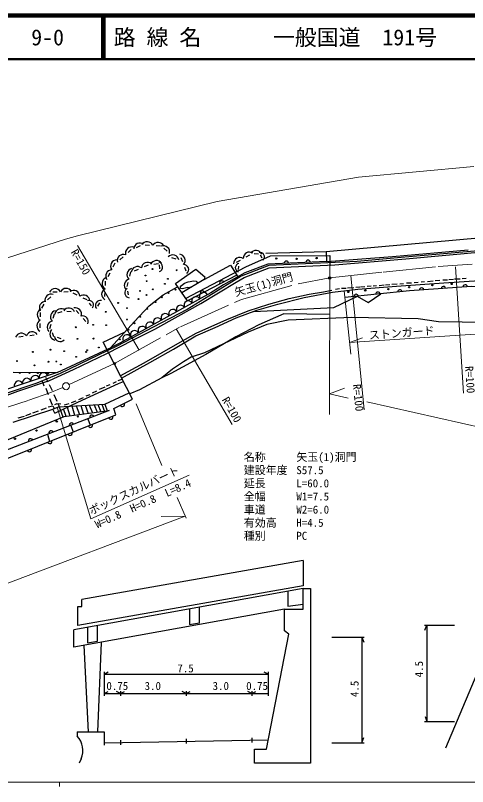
# Model space of a CAD drawing. Units: millimetres, scale not verified. Extents: x 40000 to 680000, y 20000 to 380000.
# Drawn here: x 157905 to 261203, y 204000 to 380000 of the extents above; entities that cross this region are included whole.
import ezdxf
from ezdxf.enums import TextEntityAlignment as Align

# ---------------------------------------------------------------- set-up
doc = ezdxf.new("R2010")
doc.units = ezdxf.units.MM
doc.header["$LTSCALE"] = 1000
doc.header["$PDMODE"] = 32
doc.header["$PDSIZE"] = 500
doc.linetypes.add('CHAIN', pattern=[18.5, 12, -1.5, 3.5, -1.5])
for name, color, linetype, lineweight in [('M-BGD', 7, 'Continuous', 25), ('M-BMK', 2, 'CHAIN', 13), ('M-BMK-SRVR', 3, 'Continuous', 13), ('M-STR-HTXT', 7, 'Continuous', 13), ('M-TTL', 2, 'Continuous', 140), ('M-TTL-BAND', 7, 'Continuous', 13), ('M-TTL-LINE', 7, 'Continuous', 50), ('M-TTL-TXT', 7, 'Continuous', 50)]:
    doc.layers.add(name, color=color, linetype=linetype, lineweight=lineweight)
doc.layers.add('M-OTRS', color=6, linetype='Continuous')
doc.styles.add('ＭＳ ゴシック', font='')
doc.styles.get('ＭＳ ゴシック').set_extended_font_data('MS Gothic')

msp = doc.modelspace()

# ---------------------------------------------------------------- linework, layer by layer
at = {"layer": 'M-BGD'}
for p, q in [((264567, 329264), (228887, 326071)), ((185596, 327018), (186496, 327455)), ((187551, 327639), (188550, 327578)), ((190047, 327488), (191045, 327427)), ((183628, 325896), (184367, 326570)), ((191795, 326844), (192536, 326172)), ((212435, 325655), (213432, 325575)), ((228887, 326071), (215119, 325701)), ((229017, 323847), (228946, 326073)), ((244020, 324984), (261305, 326511)), ((264550, 326373), (246872, 324800)), ((247106, 324454), (267260, 326259)), ((181781, 324211), (182520, 324885)), ((193558, 324714), (194522, 324448)), ((195715, 324780), (196068, 323845)), ((208417, 323679), (209289, 324168)), ((210517, 322619), (216163, 325118)), ((210598, 324901), (211471, 325389)), ((213834, 325361), (214203, 324678)), ((229017, 323847), (215550, 323245)), ((216163, 325118), (229700, 325188)), ((229017, 323847), (244020, 324984)), ((229700, 325188), (229740, 322829)), ((230862, 323043), (247106, 324454)), ((246872, 324800), (235950, 323828)), ((180251, 322625), (180702, 323518)), ((187382, 322659), (188304, 323046)), ((189562, 323244), (190557, 323352)), ((190759, 323049), (190790, 322178)), ((194453, 318807), (199150, 322116)), ((196563, 322536), (196868, 321725)), ((196773, 315424), (210517, 322619)), ((199150, 322116), (201186, 320311)), ((201047, 319756), (207064, 322972)), ((207064, 322972), (208699, 320337)), ((208861, 322025), (208922, 322799)), ((215773, 322903), (209502, 320473)), ((210130, 320174), (215845, 322418)), ((215550, 323245), (210326, 321260)), ((235950, 323828), (215773, 322903)), ((215845, 322418), (230862, 323043)), ((179123, 320394), (179574, 321287)), ((184021, 320527), (184269, 321495)), ((185077, 321691), (185999, 322078)), ((208462, 320738), (197183, 314827)), ((209502, 320473), (202121, 315891)), ((210326, 321260), (205467, 318506)), ((178451, 318367), (178499, 319366)), ((183401, 318105), (183649, 319073)), ((197183, 314827), (194453, 318807)), ((195879, 318394), (196551, 318857)), ((201047, 319756), (195908, 316686)), ((196551, 318857), (197337, 319227)), ((197337, 319227), (198679, 319436)), ((198679, 319436), (199212, 319320)), ((199212, 319320), (199443, 319019)), ((199443, 319019), (199443, 318903)), ((199443, 318903), (199443, 318797)), ((200295, 314227), (208371, 319109)), ((201186, 320311), (201047, 319756)), ((208371, 319109), (210130, 320174)), ((243928, 318628), (245107, 318721)), ((244948, 318175), (255766, 318962)), ((245695, 318774), (246585, 318843)), ((247222, 318947), (248367, 318993)), ((248980, 319040), (249941, 319086)), ((250612, 319225), (251364, 319236)), ((252012, 319283), (253342, 319422)), ((253759, 319479), (254869, 319572)), ((255540, 319618), (256593, 319665)), ((255766, 318962), (263957, 319517)), ((256952, 319699), (257958, 319826)), ((258213, 319850), (259485, 319896)), ((259948, 319977), (260874, 320035)), ((166479, 316878), (167478, 316903)), ((168978, 316942), (169978, 316967)), ((178332, 315870), (178380, 316868)), ((183729, 316209), (183558, 317065)), ((191650, 316204), (194950, 318083)), ((195602, 318024), (195879, 318394)), ((195625, 317677), (195602, 318024)), ((196041, 317585), (195625, 317677)), ((197291, 317885), (196041, 317585)), ((197291, 317885), (198181, 318044)), ((205467, 318506), (202575, 316678)), ((223834, 315606), (230359, 316833)), ((225008, 316379), (228271, 316934)), ((228271, 316934), (230214, 317304)), ((230359, 316833), (236132, 317492)), ((231024, 317513), (231927, 317675)), ((232436, 317767), (233477, 317767)), ((233755, 317790), (235212, 317906)), ((235698, 317998), (236555, 318068)), ((236132, 317492), (244948, 318175)), ((236763, 318068), (237735, 318160)), ((238295, 318183), (239159, 318252)), ((239610, 318287), (240416, 318351)), ((240970, 318394), (242115, 318485)), ((242452, 318511), (242461, 318512)), ((242461, 318512), (243454, 318557)), ((165234, 315124), (165969, 315802)), ((171045, 316656), (171947, 316225)), ((173301, 315579), (174204, 315148)), ((202575, 316678), (181749, 305201)), ((188434, 313751), (191650, 316204)), ((202121, 315891), (197146, 312860)), ((215776, 314134), (220450, 315407)), ((217887, 314126), (223834, 315606)), ((220450, 315407), (225008, 316379)), ((230645, 313321), (235897, 315879)), ((236008, 315890), (238466, 314478)), ((238466, 314478), (241415, 316444)), ((163974, 313219), (164499, 314071)), ((174740, 314366), (175192, 313725)), ((176749, 313671), (177221, 314397)), ((185148, 310118), (188434, 313751)), ((195066, 311334), (200295, 314227)), ((211078, 312607), (215776, 314134)), ((212354, 312446), (230645, 313321)), ((213086, 312714), (217887, 314126)), ((163624, 311197), (163662, 312197)), ((166537, 310932), (166833, 311887)), ((167621, 312098), (168555, 312455)), ((169681, 312513), (170677, 312424)), ((171753, 312689), (172416, 311941)), ((197146, 312860), (189394, 308834)), ((206196, 310617), (211078, 312607)), ((208319, 310967), (213086, 312714)), ((219197, 311858), (213551, 309405)), ((229749, 311765), (219197, 311858)), ((173377, 310857), (173994, 310160)), ((179664, 304171), (185148, 310118)), ((189790, 308419), (195066, 311334)), ((199231, 307447), (206196, 310617)), ((203552, 308769), (208319, 310967)), ((220192, 310412), (215379, 309440)), ((234770, 311060), (220192, 310412)), ((249903, 310782), (234770, 311060)), ((254577, 310042), (249903, 310782)), ((266702, 309903), (254577, 310042)), ((163531, 308699), (163568, 309699)), ((165797, 308544), (166093, 309499)), ((189394, 308834), (181087, 304530)), ((184908, 305989), (189790, 308419)), ((199133, 306837), (203552, 308769)), ((213551, 309405), (208276, 306675)), ((215379, 309440), (211075, 307681)), ((158684, 306650), (159676, 306776)), ((161164, 306965), (162156, 307092)), ((166714, 306617), (166408, 307569)), ((168386, 306179), (167510, 306496)), ((177949, 305460), (182854, 307728)), ((194031, 303829), (199133, 306837)), ((195529, 305434), (199231, 307447)), ((211075, 307681), (201126, 302961)), ((208276, 306675), (201426, 302602)), ((181087, 304530), (168129, 298306)), ((184659, 292409), (177949, 305460)), ((178799, 302819), (184908, 305989)), ((181749, 305201), (179664, 304171)), ((187291, 300725), (195529, 305434)), ((167446, 298479), (179085, 303871)), ((171210, 299209), (178799, 302819)), ((179085, 303871), (179664, 304171)), ((188651, 300751), (194031, 303829)), ((201126, 302961), (198071, 301989)), ((201426, 302602), (193420, 298298)), ((196313, 300971), (193814, 299259)), ((198071, 301989), (196313, 300971)), ((165702, 296664), (171210, 299209)), ((181842, 297752), (187291, 300725)), ((182173, 297245), (188651, 300751)), ((193814, 299259), (191361, 297269)), ((157404, 298618), (167446, 298479)), ((168129, 298306), (162784, 296107)), ((193420, 298298), (191361, 297269)), ((162784, 296107), (155310, 293562)), ((158460, 294211), (165702, 296664)), ((163921, 296734), (164418, 295473)), ((165390, 296294), (164846, 297381)), ((166350, 294304), (165702, 295727)), ((172181, 291770), (181437, 296005)), ((178709, 295461), (179589, 295785)), ((180237, 296063), (180977, 296433)), ((181347, 296664), (182299, 297000)), ((181437, 296005), (182564, 296485)), ((191361, 297269), (186270, 294538)), ((151310, 291643), (158460, 294211)), ((164881, 294929), (165413, 293506)), ((175516, 293887), (176534, 294304)), ((177090, 294674), (178432, 295230)), ((186270, 294538), (184026, 293641)), ((165679, 292592), (166316, 291134)), ((167415, 291863), (166790, 293390)), ((172369, 292314), (173434, 292823)), ((174082, 293147), (175007, 293517)), ((178360, 291284), (183905, 293875)), ((180416, 290292), (184659, 292409)), ((163764, 289977), (165002, 290463)), ((165407, 290671), (166437, 290879)), ((166437, 290879), (166787, 290270)), ((166492, 290139), (167742, 290694)), ((167380, 291377), (166801, 291122)), ((166882, 289231), (172181, 291770)), ((168282, 291273), (167380, 291377)), ((168834, 288344), (167637, 291429)), ((167742, 290694), (178360, 291284)), ((169130, 291111), (170148, 291435)), ((169736, 290599), (170364, 288606)), ((170703, 291666), (171768, 292036)), ((170782, 290863), (171437, 288751)), ((171781, 290919), (172522, 288897)), ((172822, 290977), (173496, 289029)), ((173804, 291031), (174530, 289169)), ((174789, 291086), (175513, 289302)), ((175892, 291147), (176604, 289449)), ((176758, 291195), (177402, 289520)), ((177659, 291245), (178281, 289636)), ((178360, 291284), (178830, 289750)), ((154037, 278121), (180879, 288811)), ((179311, 289815), (155472, 280620)), ((157421, 287177), (166492, 290139)), ((160294, 288670), (161508, 289156)), ((161879, 289294), (163198, 289780)), ((166460, 290122), (166457, 290128)), ((166882, 289231), (166458, 290128)), ((169486, 288487), (168917, 290206)), ((169037, 288427), (179311, 289815)), ((180879, 288811), (180416, 290292)), ((154969, 282688), (169037, 288427)), ((158558, 288137), (159958, 288565)), ((174473, 287949), (174977, 286461)), ((170573, 286445), (171077, 284907)), ((165254, 284393), (165664, 282752)), ((223626, 255592), (173065, 246670)), ((223626, 255592), (223626, 249853)), ((223640, 249230), (171273, 239745)), ((223626, 249853), (172162, 240771)), ((220134, 248595), (220134, 245138)), ((223640, 244507), (223640, 249230)), ((223640, 249230), (225339, 249230)), ((225339, 249230), (225339, 209329)), ((173065, 245127), (173065, 246670)), ((172162, 240771), (172162, 245127)), ((172162, 245127), (173065, 245127)), ((199992, 241409), (199992, 244947)), ((220134, 245138), (223640, 245668)), ((219390, 244507), (171273, 235792)), ((197655, 244523), (197655, 240982)), ((219390, 244507), (223640, 244507)), ((219390, 239510), (219390, 244507)), ((197655, 240982), (199992, 241409)), ((171273, 235792), (171273, 239745)), ((174340, 240301), (174340, 236787)), ((176677, 237213), (176677, 240724)), ((220346, 238767), (219390, 239510)), ((251354, 240835), (258217, 240835)), ((251436, 239725), (251912, 240835)), ((251912, 240835), (251912, 218868)), ((215258, 212517), (220346, 238767)), ((230208, 238122), (237561, 238122)), ((237025, 238122), (237025, 214015)), ((237025, 238122), (237462, 236923)), ((173543, 236204), (174544, 216460)), ((174340, 236787), (176677, 237213)), ((177466, 236914), (176639, 216460)), ((265690, 235460), (256191, 212754)), ((178178, 230202), (178178, 224677)), ((178178, 229666), (179091, 230175)), ((178178, 229666), (215678, 229666)), ((215678, 229666), (214757, 230138)), ((215678, 230202), (215678, 224677)), ((178178, 225213), (179091, 225722)), ((181928, 225213), (181007, 225684)), ((181928, 225749), (181928, 224677)), ((181928, 225213), (182841, 225722)), ((196928, 225213), (196007, 225684)), ((196928, 225749), (196928, 224677)), ((196928, 225213), (197841, 225722)), ((211928, 225213), (211007, 225684)), ((211928, 225749), (211928, 224677)), ((211928, 225213), (212841, 225722)), ((178178, 225213), (215678, 225213)), ((251354, 218868), (258217, 218868)), ((251504, 219987), (251912, 218868)), ((172016, 216460), (178178, 216460)), ((172016, 216460), (172016, 215480)), ((178178, 216460), (178178, 214015)), ((196925, 214871), (196925, 213799)), ((211928, 215127), (211928, 214055)), ((237025, 214015), (237534, 215204)), ((178178, 214015), (215673, 214655)), ((178178, 214015), (215673, 214655)), ((178178, 214551), (178178, 213479)), ((181928, 214615), (181928, 213543)), ((230208, 214015), (237561, 214015)), ((212526, 209329), (212526, 212517)), ((212526, 212517), (215258, 212517)), ((172959, 210340), (172483, 209329)), ((225339, 209329), (212526, 209329))]:
    msp.add_line(p, q, dxfattribs=at)
for points in [[(273415, 318085), (262060, 318132), (247945, 317113), (233142, 315596)], [(167446, 298479), (147547, 291908), (143751, 294029)]]:
    msp.add_lwpolyline(points, dxfattribs=at)
for centre, radius in [((217501, 324518), 150), ((222152, 324449), 150), ((226710, 324611), 150), ((189233, 322117), 100), ((187613, 320636), 100), ((194740, 321839), 100), ((187891, 319340), 100), ((192056, 318739), 100), ((192750, 319896), 100), ((253170, 318444), 150), ((257555, 318710), 150), ((186363, 317119), 100), ((189325, 317489), 100), ((194460, 317408), 100), ((233976, 316905), 150), ((237829, 317241), 150), ((243116, 317518), 150), ((247848, 317970), 150), ((185993, 315268), 100), ((187844, 316193), 100), ((191383, 315673), 100), ((192863, 316645), 100), ((181365, 314388), 100), ((183402, 313185), 100), ((189925, 314562), 100), ((178542, 312352), 100), ((188027, 313035), 100), ((183402, 310594), 100), ((185112, 309749), 100), ((186431, 311230), 100), ((171693, 308835), 100), ((175673, 309390), 100), ((178635, 309298), 100), ((183747, 308245), 100), ((172063, 306197), 100), ((175766, 306243), 100), ((181757, 306070), 100), ((161882, 303189), 100), ((165908, 303698), 100), ((169055, 303374), 100), ((174053, 303189), 100), ((174285, 303606), 100), ((176969, 304207), 100), ((158273, 301107), 100), ((165446, 300968), 100), ((167251, 301014), 100), ((171786, 302078), 100), ((162252, 300135), 100), ((168269, 300320), 100), ((158941, 298388), 100), ((161140, 298411), 100), ((163060, 298342), 100), ((165420, 298272), 100), ((167335, 287333), 150), ((172171, 288467), 150), ((162730, 285251), 150), ((157802, 283377), 150)]:
    msp.add_circle(centre, radius, dxfattribs=at)
for centre, radius, start, end in [((186337, 326637), 1417, 53.95951, 177.81454), ((188010, 326943), 1417, 24.60426, 148.45928), ((190506, 326792), 1417, 24.60426, 148.45928), ((191718, 326014), 1417, 345.86519, 109.72022), ((184447, 325740), 1417, 70.45294, 194.30796), ((211360, 324563), 1417, 57.32131, 181.17634), ((212880, 324951), 1417, 23.49857, 147.35359), ((213796, 324899), 1003, 312.99978, 103.78625), ((181072, 322770), 1417, 91.24461, 215.09964), ((182600, 324055), 1417, 70.45294, 194.30796), ((190131, 322635), 1417, 34.27593, 158.13096), ((193863, 323938), 1417, 12.65033, 136.50535), ((195268, 324077), 1417, 318.74691, 82.60194), ((209179, 323342), 1417, 57.32131, 181.17634), ((219786, 323435), 500, 2.5579, 182.5579), ((224781, 323658), 500, 2.5579, 182.5579), ((184791, 320846), 1417, 103.7079, 227.56293), ((185796, 321270), 1417, 50.85489, 174.70992), ((188101, 322238), 1417, 50.85489, 174.70992), ((190358, 322599), 1167, 292.98251, 71.10831), ((196335, 321987), 1156, 311.24093, 90.10792), ((209143, 322392), 1003, 100.06899, 250.85546), ((179943, 320540), 1417, 91.24461, 215.09964), ((179141, 318834), 1417, 115.34618, 239.2012), ((184171, 318424), 1417, 103.7079, 227.56293), ((205037, 318943), 500, 27.6579, 207.6579), ((166996, 316224), 1417, 29.54129, 153.39631), ((169495, 316288), 1417, 29.54129, 153.39631), ((171209, 315839), 1417, 2.55862, 126.41364), ((179022, 316337), 1417, 115.34618, 239.2012), ((184053, 316719), 1167, 122.24703, 260.37283), ((200608, 316622), 500, 27.6579, 207.6579), ((240738, 316375), 500, 5.8515, 185.8515), ((245712, 316885), 500, 5.8515, 185.8515), ((250693, 317312), 500, 4.12567, 184.12567), ((255680, 317671), 500, 4.12567, 184.12567), ((260667, 318031), 500, 4.12567, 184.12567), ((166053, 314973), 1417, 70.73518, 194.59021), ((173465, 314762), 1417, 2.55862, 126.41364), ((199168, 314801), 1000, 28.85965, 208.85965), ((200920, 315766), 1000, 28.85965, 208.85965), ((235764, 315865), 500, 5.8515, 185.8515), ((164804, 313296), 1417, 86.46498, 210.32001), ((171586, 311873), 1417, 339.6251, 103.48013), ((174749, 313893), 1015, 320.30126, 110.03161), ((177325, 313812), 1156, 77.54263, 216.40963), ((195665, 312870), 1000, 28.85965, 208.85965), ((197417, 313836), 1000, 28.85965, 208.85965), ((164309, 311672), 1417, 115.93159, 239.78661), ((167322, 311212), 1417, 100.85641, 224.71144), ((168326, 311654), 1417, 48.97025, 172.82528), ((170120, 311804), 1417, 22.9443, 146.79932), ((192162, 310940), 1000, 28.85965, 208.85965), ((193914, 311905), 1000, 28.85965, 208.85965), ((164216, 309174), 1417, 115.93159, 239.78661), ((166582, 308824), 1417, 100.85641, 224.71144), ((173290, 310158), 1278, 335.95603, 107.1492), ((188659, 309009), 1000, 28.85965, 208.85965), ((190410, 309974), 1000, 28.85965, 208.85965), ((167196, 307297), 1417, 135.92281, 259.77783), ((185156, 307078), 1000, 28.85965, 208.85965), ((186907, 308044), 1000, 28.85965, 208.85965), ((159264, 306052), 1417, 35.32568, 159.18071), ((161744, 306367), 1417, 35.32568, 159.18071), ((168128, 306834), 1278, 184.49967, 315.69283), ((183404, 306113), 1000, 28.85965, 208.85965), ((162432, 296823), 1000, 18.27491, 198.27491), ((164331, 297450), 1000, 18.27491, 198.27491), ((158634, 295569), 1000, 18.27491, 198.27491), ((160533, 296196), 1000, 18.27491, 198.27491), ((182339, 291252), 500, 206.51816, 26.51816), ((175377, 288298), 500, 21.09199, 201.09199), ((170712, 286498), 500, 21.09199, 201.09199), ((179672, 288331), 500, 201.7162, 21.7162), ((166047, 284699), 500, 21.09199, 201.09199), ((175027, 286481), 500, 201.7162, 21.7162), ((161382, 282900), 500, 21.09199, 201.09199), ((170382, 284631), 500, 201.7162, 21.7162), ((165736, 282780), 500, 201.7162, 21.7162), ((161091, 280930), 500, 201.7162, 21.7162), ((168641, 212205), 4703, 336.63883, 44.14397)]:
    msp.add_arc(centre, radius, start, end, dxfattribs=at)
at = {"layer": 'M-BMK'}
for p, q in [((241921, 321413), (254463, 322709)), ((254463, 322709), (262255, 323259)), ((229698, 320085), (241921, 321413)), ((209527, 315165), (222484, 318775)), ((222484, 318775), (229698, 320085)), ((195643, 308964), (209527, 315165)), ((180552, 300546), (195643, 308964)), ((170187, 295742), (180552, 300546)), ((165747, 293877), (168717, 295118)), ((131779, 282863), (160981, 292165)), ((160981, 292165), (165747, 293877))]:
    msp.add_line(p, q, dxfattribs=at)
at = {"layer": 'M-BMK-SRVR'}
msp.add_circle((169473, 295381), 800, dxfattribs=at)
at = {"layer": 'M-OTRS'}
for p in [(229698, 320085), (180552, 300546)]:
    msp.add_point(p, dxfattribs=at)
at = {"layer": 'M-STR-HTXT'}
for p, q in [((262644, 345505), (236265, 343099)), ((236265, 343099), (203963, 337545)), ((203963, 337545), (172123, 329678)), ((169347, 328938), (172123, 329678)), ((169347, 328938), (137045, 318571)), ((172124, 327502), (186192, 303577)), ((229647, 288953), (229740, 322829)), ((260284, 293766), (258433, 322644)), ((234525, 320609), (237607, 289971)), ((232975, 317132), (234553, 302651)), ((207434, 286639), (194661, 308483)), ((234262, 305318), (273207, 307973)), ((234262, 305318), (237173, 306426)), ((229660, 293635), (233118, 294921)), ((233905, 292655), (229660, 293635)), ((175132, 265073), (167443, 290562)), ((185498, 291360), (191329, 277291)), ((327295, 271737), (238163, 291822)), ((197603, 275061), (175132, 265073)), ((194846, 269979), (196889, 265246)), ((92626, 226403), (196672, 265749)), ((196672, 265749), (191209, 265621))]:
    msp.add_line(p, q, dxfattribs=at)
at = {"layer": 'M-TTL'}
msp.add_line((680000, 380000), (40000, 380000), dxfattribs=at)
at = {"layer": 'M-TTL-BAND'}
for p, q in [((40000, 205000), (579000, 205000)), ((168000, 205000), (168000, 204000))]:
    msp.add_line(p, q, dxfattribs=at)
at = {"layer": 'M-TTL-LINE'}
for p, q in [((177750, 380000), (177750, 370000)), ((178250, 380000), (178250, 370000)), ((40000, 370000), (680000, 370000))]:
    msp.add_line(p, q, dxfattribs=at)

# ---------------------------------------------------------------- texts
at = {"layer": 'M-BGD', "style": 'ＭＳ ゴシック'}
msp.add_text('矢玉(1)洞門', height=1833, rotation=15.659, dxfattribs=at).set_placement((208400, 315348), align=Align.BOTTOM_LEFT)
for p in [(251563, 230797), (236853, 226298)]:
    msp.add_text('4.5', height=1833, rotation=90, dxfattribs=at).set_placement(p, align=Align.BOTTOM_CENTER)
for s, p in [('7.5', (196769, 229522)), ('0.75', (181181, 225503)), ('3.0', (189291, 225503)), ('3.0', (204823, 225503)), ('0.75', (213117, 225503))]:
    msp.add_text(s, height=1833, dxfattribs=at).set_placement(p, align=Align.BOTTOM_CENTER)
at = {"layer": 'M-STR-HTXT', "style": 'ＭＳ ゴシック'}
for s, rotation, p in [('R=150', 299.424, (170006, 325720)), ('ストンガード', 4.279, (238777, 305526)), ('R=100', 273.958, (260087, 299871)), ('R=100', 276.282, (234418, 295694)), ('R=100', 299.81, (204514, 292002)), ('ボックスカルバート', 25.165, (175470, 265485)), ('W=0.8\u3000H=0.8\u3000L=8.4', 24.157, (176823, 262420))]:
    msp.add_text(s, height=1833, rotation=rotation, dxfattribs=at).set_placement(p, align=Align.BOTTOM_LEFT)
for s, p in [('名称', (210078, 277750)), ('矢玉(1)洞門', (222078, 277750)), ('建設年度', (210078, 274750)), ('S57.5', (222078, 274750)), ('延長', (210078, 271750)), ('L=60.0', (222078, 271750)), ('全幅', (210078, 268750)), ('車道', (210078, 265750)), ('有効高', (210078, 262750)), ('H=4.5', (222078, 262750)), ('種別', (210078, 259765)), ('PC', (222078, 259765))]:
    msp.add_text(s, height=1833, dxfattribs=at).set_placement(p, align=Align.BOTTOM_LEFT)
for s, p in [('W1=7.5', (225828, 268750)), ('W2=6.0', (225828, 265750))]:
    msp.add_text(s, height=1833, dxfattribs=at).set_placement(p, align=Align.BOTTOM_CENTER)
at = {"layer": 'M-TTL-TXT', "style": 'ＭＳ ゴシック'}
for s, p in [('9-0', (161521, 375000)), ('路 線 名', (180380, 375000)), ('一般国道\u3000191号', (216734, 375000))]:
    msp.add_text(s, height=3666, dxfattribs=at).set_placement(p, align=Align.MIDDLE_LEFT)

doc.saveas('drawing.dxf')
